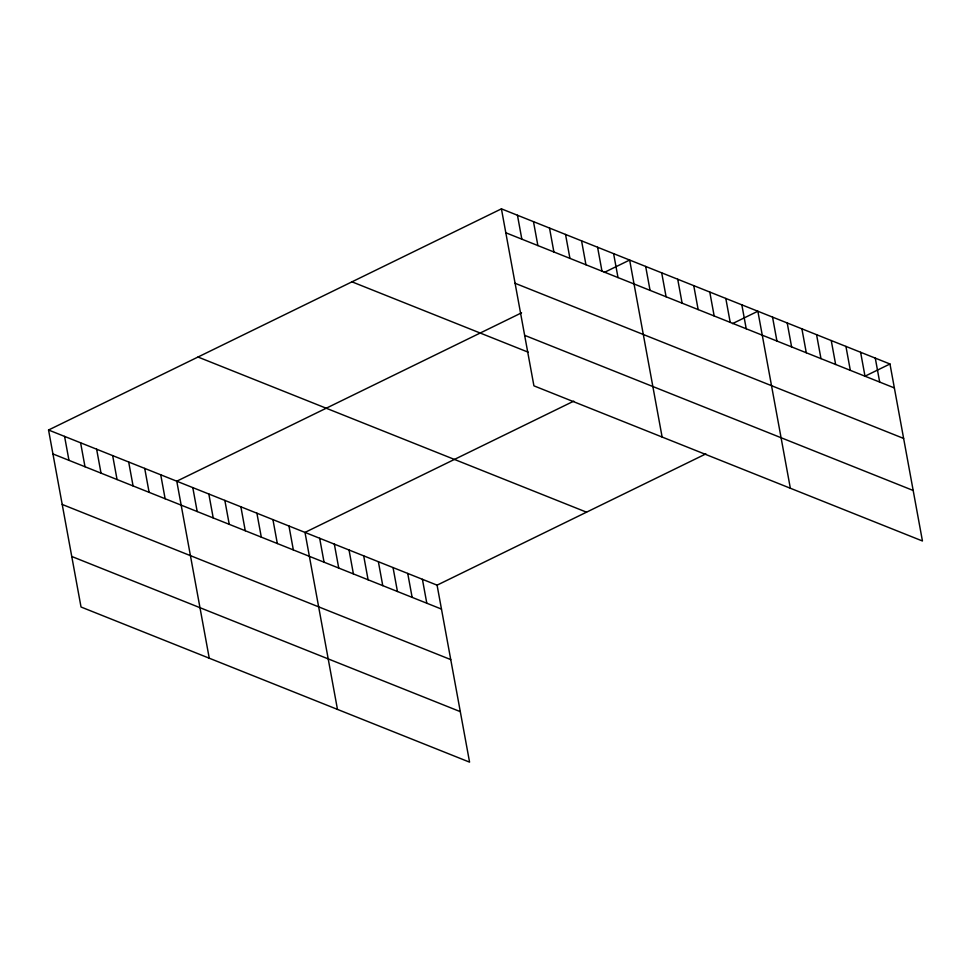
<?xml version="1.0" encoding="UTF-8"?>
<svg xmlns="http://www.w3.org/2000/svg" width="971" height="971" viewBox="0 0 971 971"><rect width="100%" height="100%" fill="white"/><g stroke="black" fill="none" stroke-linecap="round" stroke-linejoin="round"><path stroke-width="1.46" d="M48.55 430.007L437.084 585.161L469.576 762.15L81.03 607.009L48.55 430.007L501.424 208.85L889.97 363.991L922.45 540.993L533.916 385.839L501.424 208.85M521.561 312.832L176.771 481.203L209.251 658.204M604.29 272.426L629.645 260.046L662.125 437.047M573.764 401.144L304.991 532.411L337.471 709.4M732.51 323.622L757.865 311.242L790.345 488.243M437.084 585.161L705.868 453.894M864.615 376.384L889.97 363.991M505.818 232.773L894.352 387.927M515.091 283.289L903.625 438.431M524.643 335.335L913.177 490.476M351.975 281.833L528.273 352.23M197.999 357.025L586.533 512.178M52.944 453.943L441.477 609.084M62.217 504.447L450.75 659.6M71.769 556.492L460.303 711.646M875.284 358.141L879.677 382.064M860.609 352.279L865.003 376.202M845.935 346.416L850.317 370.339M831.249 340.554L835.643 364.477M816.575 334.692L820.968 358.615M801.9 328.829L806.294 352.752M787.214 322.967L791.608 346.902M772.54 317.104L776.934 341.039M741.832 304.845L746.226 328.768M725.81 298.449L730.204 322.372M709.777 292.053L714.171 315.976M693.755 285.644L698.149 309.579M677.722 279.247L682.115 303.17M661.7 272.851L666.094 296.774M645.666 266.442L650.06 290.378M613.611 253.649L618.005 277.572M597.59 247.253L601.984 271.176M581.568 240.844L585.95 264.78M565.535 234.448L569.928 258.371M549.513 228.051L553.895 251.975M533.48 221.643L537.873 245.578M517.458 215.246L521.84 239.182M422.409 579.299L426.803 603.222M407.735 573.436L412.129 597.359M393.049 567.574L397.442 591.497M378.374 561.711L382.768 585.647M363.7 555.849L368.094 579.784M349.026 549.987L353.408 573.922M334.34 544.124L338.733 568.059M319.665 538.274L324.059 562.197M288.957 526.003L293.351 549.938M272.936 519.606L277.318 543.529M256.902 513.21L261.296 537.133M240.881 506.813L245.262 530.736M224.847 500.405L229.241 524.34M208.826 494.008L213.219 517.931M192.792 487.612L197.186 511.535M160.737 474.807L165.131 498.742M144.715 468.41L149.109 492.333M128.682 462.014L133.076 485.937M112.66 455.605L117.054 479.54M96.627 449.209L101.02 473.132M80.605 442.812L84.999 466.735M64.572 436.404L68.965 460.339"/></g></svg>
